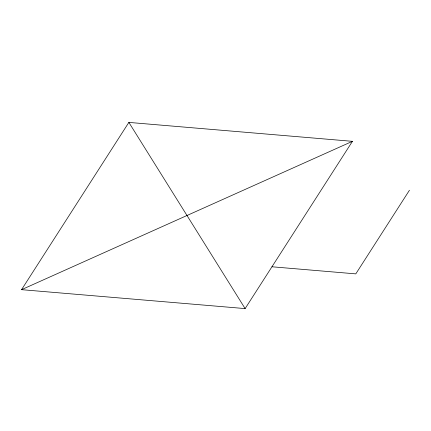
<?xml version="1.0" encoding="UTF-8"?>
<svg xmlns="http://www.w3.org/2000/svg" width="431" height="431" viewBox="0 0 431 431"><rect width="100%" height="100%" fill="white"/><g stroke="black" fill="none" stroke-linecap="round" stroke-linejoin="round"><path stroke-width="0.65" d="M21.55 289.67L128.864 122.404L352.439 141.33L245.126 308.596L21.55 289.67L352.439 141.33M409.45 190.243L355.796 273.874L271.956 266.778M128.864 122.404L245.126 308.596"/></g></svg>
